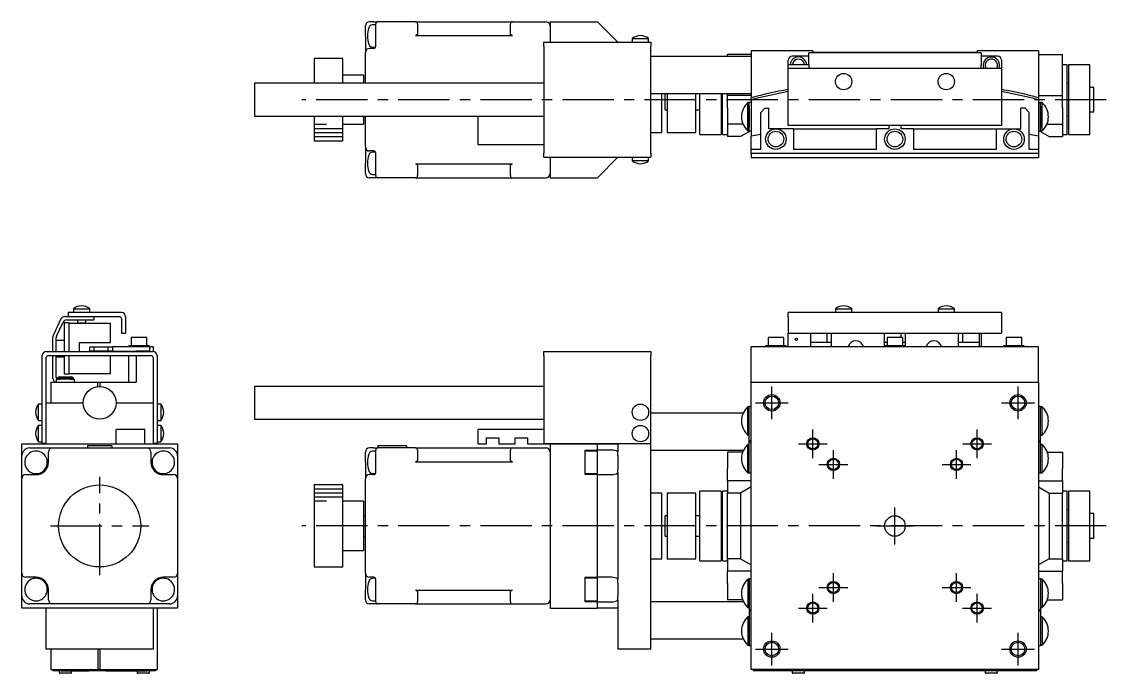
# Model space of a CAD drawing. Extents: x 28 to 598, y 17 to 379.
# Drawn here: x 28.5 to 292.7, y 220.2 to 379 of the extents above; entities that cross this region are included whole.
import ezdxf

# ---------------------------------------------------------------- set-up
doc = ezdxf.new("R2010")
doc.units = 0
doc.header["$LTSCALE"] = 10
doc.linetypes.add('CENTER', pattern=[2, 1.25, -0.25, 0.25, -0.25])
for name, color, linetype in [('1', 7, 'CONTINUOUS'), ('11', 7, 'CONTINUOUS'), ('2', 7, 'CONTINUOUS')]:
    doc.layers.add(name, color=color, linetype=linetype)

msp = doc.modelspace()

# ---------------------------------------------------------------- linework, layer by layer
at = {"layer": '1', "color": 7, "linetype": 'CONTINUOUS'}
for p, q in [((112.249999, 375.5), (112.249999, 378)), ((114.249999, 379), (113.249999, 379)), ((114.749999, 378.25), (113.946275, 378.207879)), ((114.249999, 379), (115.249999, 379)), ((114.749999, 377), (114.749999, 378.5)), ((124.449999, 379), (115.249999, 379)), ((124.449999, 379), (148.049999, 379)), ((124.949999, 378.5), (124.949999, 377)), ((147.549999, 377), (147.549999, 378.5)), ((148.049999, 379), (156.249999, 379)), ((157.249999, 379), (157.249999, 374)), ((157.249999, 379), (168.749999, 379)), ((173.749999, 374), (168.749999, 379)), ((112.249999, 375.5), (112.249999, 371.5)), ((114.749999, 372.914214), (114.749999, 377)), ((124.474533, 375.648835), (124.449999, 375.648232)), ((124.449999, 375.648232), (148.049999, 375.648232)), ((124.499008, 375.65064), (124.474533, 375.648835)), ((124.523364, 375.653644), (124.499008, 375.65064)), ((124.547544, 375.65784), (124.523364, 375.653644)), ((124.571489, 375.663217), (124.547544, 375.65784)), ((124.595141, 375.669762), (124.571489, 375.663217)), ((124.618444, 375.67746), (124.595141, 375.669762)), ((124.641341, 375.686293), (124.618444, 375.67746)), ((124.663777, 375.696238), (124.641341, 375.686293)), ((124.685697, 375.707272), (124.663777, 375.696238)), ((124.70705, 375.719368), (124.685697, 375.707272)), ((124.727784, 375.732497), (124.70705, 375.719368)), ((124.747849, 375.746629), (124.727784, 375.732497)), ((124.767196, 375.761727), (124.747849, 375.746629)), ((124.785778, 375.777757), (124.767196, 375.761727)), ((124.803552, 375.794679), (124.785778, 375.777757)), ((124.820475, 375.812453), (124.803552, 375.794679)), ((124.836504, 375.831036), (124.820475, 375.812453)), ((124.851603, 375.850383), (124.836504, 375.831036)), ((124.865734, 375.870447), (124.851603, 375.850383)), ((124.878863, 375.891181), (124.865734, 375.870447)), ((124.89096, 375.912534), (124.878863, 375.891181)), ((124.901994, 375.934455), (124.89096, 375.912534)), ((124.911939, 375.956891), (124.901994, 375.934455)), ((124.920771, 375.979787), (124.911939, 375.956891)), ((124.928469, 376.00309), (124.920771, 375.979787)), ((124.935015, 376.026742), (124.928469, 376.00309)), ((124.940392, 376.050687), (124.935015, 376.026742)), ((124.944587, 376.074867), (124.940392, 376.050687)), ((124.947591, 376.099224), (124.944587, 376.074867)), ((124.949397, 376.123698), (124.947591, 376.099224)), ((124.949999, 376.148232), (124.949397, 376.123698)), ((124.949999, 377), (124.949999, 376.148232)), ((147.549999, 376.148232), (147.549999, 377)), ((147.550601, 376.123698), (147.549999, 376.148232)), ((147.552407, 376.099224), (147.550601, 376.123698)), ((147.555411, 376.074867), (147.552407, 376.099224)), ((147.559606, 376.050687), (147.555411, 376.074867)), ((147.564983, 376.026742), (147.559606, 376.050687)), ((147.571529, 376.00309), (147.564983, 376.026742)), ((147.579227, 375.979787), (147.571529, 376.00309)), ((147.588059, 375.956891), (147.579227, 375.979787)), ((147.598004, 375.934455), (147.588059, 375.956891)), ((147.609038, 375.912534), (147.598004, 375.934455)), ((147.621135, 375.891181), (147.609038, 375.912534)), ((147.634264, 375.870447), (147.621135, 375.891181)), ((147.648395, 375.850383), (147.634264, 375.870447)), ((147.663494, 375.831036), (147.648395, 375.850383)), ((147.679523, 375.812453), (147.663494, 375.831036)), ((147.696446, 375.794679), (147.679523, 375.812453)), ((147.714219, 375.777757), (147.696446, 375.794679)), ((147.732802, 375.761727), (147.714219, 375.777757)), ((147.752149, 375.746629), (147.732802, 375.761727)), ((147.772214, 375.732497), (147.752149, 375.746629)), ((147.792948, 375.719368), (147.772214, 375.732497)), ((147.814301, 375.707272), (147.792948, 375.719368)), ((147.836221, 375.696238), (147.814301, 375.707272)), ((147.858657, 375.686293), (147.836221, 375.696238)), ((147.881554, 375.67746), (147.858657, 375.686293)), ((147.904857, 375.669762), (147.881554, 375.67746)), ((147.928509, 375.663217), (147.904857, 375.669762)), ((147.952454, 375.65784), (147.928509, 375.663217)), ((147.976634, 375.653644), (147.952454, 375.65784)), ((148.00099, 375.65064), (147.976634, 375.653644)), ((148.025465, 375.648835), (148.00099, 375.65064)), ((148.049999, 375.648232), (148.025465, 375.648835)), ((113.946275, 372.792121), (114.684962, 372.753408)), ((155.749999, 373), (155.749999, 374)), ((155.749999, 374), (181.749999, 374)), ((155.749999, 373), (155.749999, 347)), ((177.249999, 374.897999), (181.249999, 374.897999)), ((177.249999, 374.897999), (177.249999, 374)), ((181.249999, 374), (181.249999, 374.897999)), ((181.749999, 374), (181.749999, 373)), ((181.749999, 347), (181.749999, 373)), ((99.749999, 370), (99.749999, 364)), ((106.749999, 370), (99.749999, 370)), ((106.749999, 364), (106.749999, 370)), ((112.249999, 364), (112.249999, 371.5)), ((114.249999, 372.5), (113.249999, 372.5)), ((206.249999, 370.5), (181.749999, 370.5)), ((200.449999, 370.5), (200.449999, 371)), ((206.249999, 371), (200.449999, 371)), ((206.249999, 371.9), (206.249999, 360.486969)), ((221.249999, 371.9), (206.249999, 371.9)), ((220.249999, 370.6), (216.249999, 370.6)), ((262.249999, 371.4), (220.249999, 371.4)), ((220.249999, 371.306308), (220.249999, 371.4)), ((220.249999, 369.430961), (220.249999, 371.306308)), ((221.249999, 371.9), (221.249999, 371.6)), ((221.249999, 371.6), (261.249999, 371.6)), ((261.249999, 371.9), (261.249999, 371.6)), ((276.249999, 371.9), (261.249999, 371.9)), ((262.249999, 371.4), (262.249999, 371.306308)), ((262.249999, 371.306308), (262.249999, 369.430961)), ((266.249999, 370.6), (262.249999, 370.6)), ((276.249999, 371.9), (276.249999, 360.486969)), ((276.249999, 371), (282.049999, 371)), ((282.049999, 361), (282.049999, 371)), ((215.249999, 368.6), (215.249999, 369.6)), ((215.249999, 367.7), (215.249999, 368.6)), ((215.249999, 368.6), (220.249999, 368.6)), ((215.249999, 354.7), (215.249999, 367.7)), ((215.249999, 367.7), (267.249999, 367.7)), ((220.249999, 368.524653), (220.249999, 369.430961)), ((220.249999, 368.524653), (220.249999, 367.7)), ((262.249999, 369.430961), (262.249999, 368.524653)), ((262.249999, 367.7), (262.249999, 368.524653)), ((267.249999, 369.6), (267.249999, 367.7)), ((267.249999, 367.7), (267.249999, 354.7)), ((283.249999, 368.5), (282.049999, 368.5)), ((283.249999, 351.5), (283.249999, 368.5)), ((283.549999, 368.5), (283.549999, 360)), ((288.749999, 368.5), (283.549999, 368.5)), ((288.749999, 360), (288.749999, 368.5)), ((111.749999, 366), (106.749999, 366)), ((111.749999, 366), (111.749999, 364)), ((85.250001, 364), (85.250001, 356)), ((155.749999, 364), (85.250001, 364)), ((283.549999, 363.95), (283.249999, 363.95)), ((289.749999, 363), (288.749999, 363)), ((289.749999, 357), (289.749999, 363)), ((181.749999, 361.5), (206.249999, 361.5)), ((184.499999, 352), (184.499999, 361.5)), ((185.249999, 357.5), (185.249999, 361.5)), ((185.749999, 361.5), (185.749999, 352)), ((192.749999, 352), (192.749999, 361.5)), ((193.749999, 360), (193.749999, 361.5)), ((193.749999, 351.5), (193.749999, 360)), ((198.949999, 361.5), (198.949999, 360)), ((198.949999, 360), (198.949999, 351.5)), ((199.249999, 351.5), (199.249999, 361.5)), ((200.449999, 361), (200.449999, 361.5)), ((206.249999, 361), (200.449999, 361)), ((200.449999, 358), (200.449999, 361)), ((206.249999, 359.970754), (206.249999, 360.486969)), ((206.249999, 359.970754), (206.249999, 351.13673)), ((276.249999, 361), (282.049999, 361)), ((276.249999, 360.486969), (276.249999, 359.970754)), ((276.249999, 359.970754), (276.249999, 351.13673)), ((282.049999, 358), (282.049999, 361)), ((283.549999, 360), (283.549999, 351.5)), ((288.749999, 351.5), (288.749999, 360)), ((185.249999, 357.5), (185.749999, 357.5)), ((192.749999, 357.5), (193.749999, 357.5)), ((200.449999, 358), (200.449999, 354)), ((205.407386, 352.386539), (205.407386, 359.286539)), ((205.75, 359.286539), (205.407386, 359.286539)), ((206.249999, 359.336536), (205.75, 359.336536)), ((205.75, 352.336536), (205.75, 359.336536)), ((205.75, 359.286539), (205.75, 359.336536)), ((205.75, 358.336536), (205.75, 359.286539)), ((205.75, 352.386539), (205.75, 359.286539)), ((205.75, 358.336536), (205.75, 355.736536)), ((209.549999, 357.9), (208.549999, 356.9)), ((208.549999, 347.9), (208.549999, 356.9)), ((209.549999, 357.9), (210.549999, 357.9)), ((210.549999, 352.9), (210.549999, 357.9)), ((271.949999, 352.9), (271.949999, 357.9)), ((272.949999, 357.9), (271.949999, 357.9)), ((272.949999, 357.9), (273.949999, 356.9)), ((273.949999, 347.9), (273.949999, 356.9)), ((276.249999, 359.336536), (276.749998, 359.336536)), ((276.749998, 352.336536), (276.749998, 359.336536)), ((276.749998, 359.286539), (276.749998, 359.336536)), ((276.749998, 358.336536), (276.749998, 359.286539)), ((276.749998, 352.386539), (276.749998, 359.286539)), ((277.092612, 359.286539), (276.749998, 359.286539)), ((276.749998, 358.336536), (276.749998, 355.736536)), ((277.092612, 352.386539), (277.092612, 359.286539)), ((282.049999, 358), (282.049999, 354)), ((288.749999, 357), (289.749999, 357)), ((85.250001, 356), (155.749999, 356)), ((99.749999, 356), (99.749999, 350)), ((106.749999, 350), (106.749999, 356)), ((111.749999, 356), (111.749999, 354)), ((112.249999, 348.5), (112.249999, 356)), ((139.749999, 349), (139.749999, 356)), ((198.949999, 356.05), (199.249999, 356.05)), ((205.75, 355.736536), (205.75, 353.336536)), ((215.249999, 353.7), (215.249999, 354.7)), ((267.249999, 354.7), (267.249999, 353.7)), ((276.749998, 355.736536), (276.749998, 353.336536)), ((283.249999, 356.05), (283.549999, 356.05)), ((106.749999, 354), (111.749999, 354)), ((181.749999, 352), (184.499999, 352)), ((185.749999, 352), (192.749999, 352)), ((193.749999, 351.5), (198.949999, 351.5)), ((199.249999, 351.5), (200.449999, 351.5)), ((204.232521, 354), (200.449999, 354)), ((200.449999, 354), (200.449999, 351)), ((205.952074, 352.327993), (203.651923, 351)), ((205.407386, 352.386539), (205.75, 352.386539)), ((205.75, 352.386539), (205.75, 353.336536)), ((205.75, 352.336536), (205.75, 352.386539)), ((206.249999, 352.336536), (205.75, 352.336536)), ((205.75, 352.327993), (205.75, 352.336536)), ((205.75, 352.327993), (205.75, 352.336536)), ((206.25, 352.327993), (205.75, 352.327993)), ((208.549999, 351.542282), (206.249999, 351.13673)), ((212.249999, 352.9), (210.549999, 352.9)), ((216.549999, 352.9), (212.249999, 352.9)), ((267.249999, 353.7), (215.249999, 353.7)), ((216.549999, 352.9), (216.549999, 347.9)), ((216.549999, 352.9), (236.749999, 352.9)), ((239.749999, 352.9), (236.749999, 352.9)), ((236.749999, 347.9), (236.749999, 352.9)), ((239.749999, 353.7), (239.749999, 352.9)), ((242.749999, 352.9), (242.749999, 353.7)), ((245.749999, 352.9), (242.749999, 352.9)), ((245.749999, 352.9), (245.749999, 347.9)), ((245.749999, 352.9), (265.949999, 352.9)), ((265.949999, 352.9), (265.949999, 347.9)), ((265.949999, 352.9), (270.249999, 352.9)), ((270.249999, 352.9), (271.949999, 352.9)), ((276.249999, 351.13673), (273.949999, 351.542282)), ((276.249998, 352.327993), (276.749998, 352.327993)), ((276.249999, 352.336536), (276.749998, 352.336536)), ((276.547924, 352.327993), (278.848075, 351)), ((276.749998, 352.386539), (276.749998, 353.336536)), ((276.749998, 352.336536), (276.749998, 352.386539)), ((276.749998, 352.386539), (277.092612, 352.386539)), ((276.749998, 352.327993), (276.749998, 352.336536)), ((276.749998, 352.327993), (276.749998, 352.336536)), ((278.267477, 354), (282.049999, 354)), ((282.049999, 354), (282.049999, 351)), ((282.049999, 351.5), (283.249999, 351.5)), ((283.549999, 351.5), (288.749999, 351.5)), ((99.749999, 350), (106.749999, 350)), ((155.749999, 349), (139.749999, 349)), ((203.651923, 351), (200.449999, 351)), ((206.249999, 347.9), (206.249999, 351.13673)), ((276.249999, 351.13673), (276.249999, 347.9)), ((278.848075, 351), (282.049999, 351)), ((112.249999, 348.5), (112.249999, 344.5)), ((114.249999, 347.5), (113.249999, 347.5)), ((114.684962, 347.246592), (113.946275, 347.207879)), ((114.749999, 343), (114.749999, 347.085786)), ((155.749999, 346), (155.749999, 347)), ((181.749999, 347), (181.749999, 346)), ((208.549999, 347.9), (206.249999, 347.9)), ((206.249999, 346.9), (206.249999, 347.9)), ((276.249999, 346.9), (206.249999, 346.9)), ((206.249999, 346.9), (206.249999, 345.9)), ((236.749999, 347.9), (216.549999, 347.9)), ((265.949999, 347.9), (245.749999, 347.9)), ((276.249999, 347.9), (273.949999, 347.9)), ((276.249999, 347.9), (276.249999, 346.9)), ((276.249999, 346.9), (276.249999, 345.9)), ((112.249999, 342), (112.249999, 344.5)), ((124.449999, 344.351768), (148.049999, 344.351768)), ((124.449999, 344.351768), (124.474533, 344.351165)), ((124.474533, 344.351165), (124.499008, 344.34936)), ((124.499008, 344.34936), (124.523364, 344.346356)), ((124.523364, 344.346356), (124.547544, 344.34216)), ((124.547544, 344.34216), (124.571489, 344.336783)), ((124.571489, 344.336783), (124.595141, 344.330238)), ((124.595141, 344.330238), (124.618444, 344.32254)), ((124.618444, 344.32254), (124.641341, 344.313707)), ((124.641341, 344.313707), (124.663777, 344.303762)), ((124.663777, 344.303762), (124.685697, 344.292728)), ((124.685697, 344.292728), (124.70705, 344.280632)), ((124.70705, 344.280632), (124.727784, 344.267503)), ((124.727784, 344.267503), (124.747849, 344.253371)), ((124.747849, 344.253371), (124.767196, 344.238273)), ((124.767196, 344.238273), (124.785778, 344.222243)), ((124.785778, 344.222243), (124.803552, 344.205321)), ((124.803552, 344.205321), (124.820475, 344.187547)), ((124.820475, 344.187547), (124.836504, 344.168964)), ((124.836504, 344.168964), (124.851603, 344.149617)), ((124.851603, 344.149617), (124.865734, 344.129553)), ((124.865734, 344.129553), (124.878863, 344.108819)), ((124.878863, 344.108819), (124.89096, 344.087466)), ((124.89096, 344.087466), (124.901994, 344.065545)), ((124.901994, 344.065545), (124.911939, 344.043109)), ((124.911939, 344.043109), (124.920771, 344.020213)), ((124.920771, 344.020213), (124.928469, 343.99691)), ((124.928469, 343.99691), (124.935015, 343.973258)), ((124.935015, 343.973258), (124.940392, 343.949313)), ((124.940392, 343.949313), (124.944587, 343.925133)), ((124.944587, 343.925133), (124.947591, 343.900776)), ((124.947591, 343.900776), (124.949397, 343.876302)), ((124.949397, 343.876302), (124.949999, 343.851768)), ((124.949999, 343.851768), (124.949999, 343)), ((147.549999, 343.851768), (147.550601, 343.876302)), ((147.549999, 343), (147.549999, 343.851768)), ((147.550601, 343.876302), (147.552407, 343.900776)), ((147.552407, 343.900776), (147.555411, 343.925133)), ((147.555411, 343.925133), (147.559606, 343.949313)), ((147.559606, 343.949313), (147.564983, 343.973258)), ((147.564983, 343.973258), (147.571529, 343.99691)), ((147.571529, 343.99691), (147.579227, 344.020213)), ((147.579227, 344.020213), (147.588059, 344.043109)), ((147.588059, 344.043109), (147.598004, 344.065545)), ((147.598004, 344.065545), (147.609038, 344.087466)), ((147.609038, 344.087466), (147.621135, 344.108819)), ((147.621135, 344.108819), (147.634264, 344.129553)), ((147.634264, 344.129553), (147.648395, 344.149617)), ((147.648395, 344.149617), (147.663494, 344.168964)), ((147.663494, 344.168964), (147.679523, 344.187547)), ((147.679523, 344.187547), (147.696446, 344.205321)), ((147.696446, 344.205321), (147.714219, 344.222243)), ((147.714219, 344.222243), (147.732802, 344.238273)), ((147.732802, 344.238273), (147.752149, 344.253371)), ((147.752149, 344.253371), (147.772214, 344.267503)), ((147.772214, 344.267503), (147.792948, 344.280632)), ((147.792948, 344.280632), (147.814301, 344.292728)), ((147.814301, 344.292728), (147.836221, 344.303762)), ((147.836221, 344.303762), (147.858657, 344.313707)), ((147.858657, 344.313707), (147.881554, 344.32254)), ((147.881554, 344.32254), (147.904857, 344.330238)), ((147.904857, 344.330238), (147.928509, 344.336783)), ((147.928509, 344.336783), (147.952454, 344.34216)), ((147.952454, 344.34216), (147.976634, 344.346356)), ((147.976634, 344.346356), (148.00099, 344.34936)), ((148.00099, 344.34936), (148.025465, 344.351165)), ((148.025465, 344.351165), (148.049999, 344.351768)), ((155.749999, 346), (181.749999, 346)), ((157.249999, 346), (157.249999, 341)), ((168.749999, 341), (173.749999, 346)), ((177.249999, 346), (177.249999, 345.102001)), ((181.249999, 345.102001), (177.249999, 345.102001)), ((181.249999, 345.102001), (181.249999, 346)), ((206.249999, 345.9), (276.249999, 345.9)), ((114.249999, 341), (113.249999, 341)), ((113.946275, 341.792121), (114.749999, 341.75)), ((115.249999, 341), (114.249999, 341)), ((114.749999, 341.5), (114.749999, 343)), ((124.449999, 341), (115.249999, 341)), ((124.449999, 341), (148.049999, 341)), ((124.949999, 343), (124.949999, 341.5)), ((147.549999, 341.5), (147.549999, 343)), ((148.049999, 341), (156.249999, 341)), ((157.249999, 341), (168.749999, 341)), ((38.069039, 306.572618), (36.193692, 302.550924)), ((38.975347, 307.15), (39.8, 307.15)), ((39.8, 308.15), (39.8, 307.15)), ((52.8, 308.15), (39.8, 308.15)), ((39.8, 307.15), (52.3, 307.15)), ((41.1, 309.047999), (43.765643, 309.047999)), ((41.1, 309.047999), (41.1, 308.15)), ((43.765643, 309.047999), (45.1, 309.047999)), ((45.1, 308.15), (45.1, 309.047999)), ((46.1, 307.15), (46.1, 306.35)), ((52.8, 306.65), (52.8, 303.15)), ((53.8, 307.15), (53.8, 303.15)), ((267.249999, 308.15), (215.249999, 308.15)), ((215.249999, 307.15), (215.249999, 308.15)), ((215.249999, 307.15), (215.249999, 303.15)), ((226.749999, 309.047999), (226.864019, 309.047999)), ((226.749999, 309.047999), (226.749999, 308.15)), ((226.864019, 309.047999), (230.749999, 309.047999)), ((230.749999, 308.15), (230.749999, 309.047999)), ((251.749999, 309.047999), (251.864019, 309.047999)), ((251.749999, 309.047999), (251.749999, 308.15)), ((251.864019, 309.047999), (255.749999, 309.047999)), ((255.749999, 308.15), (255.749999, 309.047999)), ((267.249999, 308.15), (267.249999, 307.15)), ((267.249999, 307.15), (267.249999, 303.15)), ((36.993692, 302.373568), (38.578695, 305.772618)), ((40.1, 305.6), (38.9, 305.6)), ((38.9, 298.65), (38.9, 305.6)), ((39.485003, 306.35), (46.1, 306.35)), ((40.1, 298.65), (40.1, 305.6)), ((50.1, 305.45), (40.1, 305.45)), ((42.1, 306.35), (42.1, 305.65)), ((42.1, 305.65), (43.432822, 305.65)), ((42.1, 305.65), (42.3, 305.45)), ((43.432822, 305.65), (44.1, 305.65)), ((43.9, 305.45), (44.1, 305.65)), ((44.1, 305.65), (44.1, 306.35)), ((50.1, 300.85), (50.1, 305.45)), ((36.1, 298.65), (36.1, 302.128305)), ((36.9, 298.65), (36.9, 301.95095)), ((38.9, 301.35), (36.9, 301.35)), ((52.8, 303.15), (53.8, 303.15)), ((59, 302.05), (55.2, 302.05)), ((59, 302.05), (55.2, 302.05)), ((55.2, 302.05), (55.2, 300.05)), ((59, 300.05), (59, 302.05)), ((212.249999, 302.05), (210.349999, 302.05)), ((214.149999, 302.05), (210.349999, 302.05)), ((210.349999, 302.05), (210.349999, 300.05)), ((214.149999, 302.05), (212.249999, 302.05)), ((214.149999, 300.05), (214.149999, 302.05)), ((215.249999, 303.15), (267.249999, 303.15)), ((215.249999, 299.75), (215.249999, 303.15)), ((220.749999, 300.85), (220.749999, 303.15)), ((224.749999, 300.85), (224.749999, 303.15)), ((225.749999, 303.15), (225.749999, 300.85)), ((238.749999, 300.85), (238.749999, 303.15)), ((241.249999, 302.05), (239.349999, 302.05)), ((243.149999, 302.05), (239.349999, 302.05)), ((239.349999, 302.05), (239.349999, 300.05)), ((243.149999, 302.05), (241.249999, 302.05)), ((242.749999, 302.05), (242.749999, 303.15)), ((243.149999, 300.05), (243.149999, 302.05)), ((243.749999, 303.15), (243.749999, 300.85)), ((256.749999, 300.85), (256.749999, 303.15)), ((257.749999, 303.15), (257.749999, 300.85)), ((261.749999, 303.15), (261.749999, 300.85)), ((262.249999, 303.15), (262.249999, 299.75)), ((270.249999, 302.05), (268.349999, 302.05)), ((272.149999, 302.05), (268.349999, 302.05)), ((268.349999, 302.05), (268.349999, 300.05)), ((272.149999, 302.05), (270.249999, 302.05)), ((272.149999, 300.05), (272.149999, 302.05)), ((34.5, 298.65), (60.5, 298.65)), ((42.6, 300.85), (50.1, 300.85)), ((42.6, 298.65), (42.6, 300.85)), ((45.1, 298.75), (45.1, 299.75)), ((45.1, 299.75), (46.1, 299.75)), ((46.1, 298.75), (45.1, 298.75)), ((46.1, 299.75), (46.1, 298.75)), ((46.1, 299.75), (49.6, 299.75)), ((49.6, 298.75), (46.1, 298.75)), ((49.6, 298.75), (49.6, 299.75)), ((49.6, 299.75), (50.6, 299.75)), ((50.6, 298.75), (49.6, 298.75)), ((50.6, 299.75), (50.6, 298.75)), ((59.6, 299.75), (50.6, 299.75)), ((50.6, 298.75), (55.957718, 298.75)), ((57.1, 300.05), (54.6, 300.05)), ((54.6, 300.05), (54.6, 299.75)), ((54.6, 298.65), (54.6, 298.75)), ((55.957718, 298.75), (56.36327, 298.75)), ((56.36327, 298.75), (56.36327, 298.65)), ((59.6, 298.75), (56.36327, 298.75)), ((59.6, 300.05), (57.1, 300.05)), ((59.6, 299.75), (59.6, 300.05)), ((59.6, 299.75), (59.6, 298.75)), ((60.6, 299.75), (59.6, 299.75)), ((60.6, 298.644987), (60.6, 299.75)), ((155.749999, 297.65), (155.749999, 298.65)), ((155.749999, 298.65), (181.749999, 298.65)), ((181.749999, 298.65), (181.749999, 297.65)), ((276.249999, 299.75), (206.249999, 299.75)), ((206.249999, 291.15), (206.249999, 299.75)), ((214.749999, 300.05), (209.749999, 300.05)), ((210.349999, 300.05), (209.749999, 300.05)), ((209.749999, 300.05), (209.749999, 299.75)), ((214.149999, 300.05), (210.349999, 300.05)), ((210.349999, 300.05), (214.149999, 300.05)), ((214.749999, 300.05), (214.149999, 300.05)), ((214.749999, 299.75), (214.749999, 300.05)), ((224.749999, 300.85), (220.749999, 300.85)), ((220.749999, 299.75), (220.749999, 300.85)), ((225.749999, 300.85), (224.749999, 300.85)), ((225.749999, 300.85), (225.749999, 299.75)), ((239.349999, 300.85), (238.749999, 300.85)), ((238.749999, 300.05), (238.749999, 300.85)), ((239.349999, 300.05), (238.749999, 300.05)), ((243.749999, 300.05), (238.749999, 300.05)), ((238.749999, 300.05), (238.749999, 299.75)), ((243.149999, 300.05), (239.349999, 300.05)), ((239.349999, 300.05), (243.149999, 300.05)), ((243.749999, 300.85), (243.149999, 300.85)), ((243.749999, 300.05), (243.149999, 300.05)), ((243.749999, 300.85), (243.749999, 300.05)), ((243.749999, 299.75), (243.749999, 300.05)), ((257.749999, 300.85), (256.749999, 300.85)), ((256.749999, 299.75), (256.749999, 300.85)), ((261.749999, 300.85), (257.749999, 300.85)), ((261.749999, 300.85), (261.749999, 299.75)), ((272.749999, 300.05), (267.749999, 300.05)), ((268.349999, 300.05), (267.749999, 300.05)), ((267.749999, 300.05), (267.749999, 299.75)), ((272.149999, 300.05), (268.349999, 300.05)), ((268.349999, 300.05), (272.149999, 300.05)), ((272.749999, 300.05), (272.149999, 300.05)), ((272.749999, 299.75), (272.749999, 300.05)), ((276.249999, 291.15), (276.249999, 299.75)), ((33.5, 276.25), (33.5, 297.65)), ((34.5, 276.25), (34.5, 297.15)), ((35, 297.65), (60, 297.65)), ((36.1, 292.15), (36.1, 297.65)), ((36.9, 292.35), (36.9, 297.65)), ((36.9, 297.35), (38.9, 297.35)), ((38.9, 293.1), (38.9, 297.65)), ((40.1, 293.1), (40.1, 297.65)), ((50.1, 293.25), (50.1, 297.65)), ((54.6, 291.15), (54.6, 297.65)), ((56.36327, 297.65), (56.36327, 291.15)), ((60.5, 297.15), (60.5, 276.25)), ((61.5, 297.65), (61.5, 276.25)), ((155.749999, 297.65), (155.749999, 276.25)), ((181.749999, 276.25), (181.749999, 297.65)), ((35.6, 291.15), (35.6, 286.15)), ((35.6, 291.15), (47.013031, 291.15)), ((36.9, 291.95), (36.9, 291.170204)), ((36.9, 291.95), (37.9, 291.95)), ((36.9, 291.170204), (37.1, 291.15)), ((37.6, 292.45), (37.1, 292.161325)), ((41.1, 292.161325), (37.1, 292.161325)), ((37.1, 292.161325), (37.1, 291.95)), ((37.6, 292.45), (39.179106, 292.45)), ((40.3, 291.95), (37.9, 291.95)), ((40.1, 293.1), (38.9, 293.1)), ((39.179106, 292.45), (40.6, 292.45)), ((50.1, 293.25), (40.1, 293.25)), ((40.3, 291.95), (41.3, 291.95)), ((41.1, 292.161325), (40.6, 292.45)), ((41.1, 291.95), (41.1, 292.161325)), ((41.3, 291.95), (41.3, 291.15)), ((47.013031, 291.15), (47.529246, 291.15)), ((47.013031, 290.120247), (47.013031, 291.15)), ((47.529246, 291.15), (47.529246, 290.149893)), ((47.529246, 291.15), (56.36327, 291.15)), ((61.5, 291.15), (61.6, 291.15)), ((61.6, 285.85), (61.6, 291.15)), ((206.249999, 221.15), (206.249999, 291.15)), ((206.249999, 291.15), (276.249999, 291.15)), ((276.249999, 291.15), (276.249999, 221.15)), ((85.250001, 290.15), (85.250001, 282.15)), ((155.749999, 290.15), (85.250001, 290.15)), ((32.602001, 283.828944), (32.602001, 285.85)), ((33.5, 285.85), (32.602001, 285.85)), ((34.5, 286.15), (43.5, 286.15)), ((51.5, 286.15), (60.5, 286.15)), ((62.397999, 285.85), (61.5, 285.85)), ((62.397999, 285.85), (62.397999, 283.846542)), ((32.602001, 281.85), (32.602001, 283.828944)), ((62.397999, 283.846542), (62.397999, 281.85)), ((204.260728, 283.65), (181.749999, 283.65)), ((205.407386, 278.299999), (205.407386, 285.199999)), ((205.75, 285.199999), (205.407386, 285.199999)), ((205.75, 281.750005), (205.75, 285.250005)), ((206.25, 285.250005), (205.75, 285.250005)), ((276.749998, 285.250005), (276.249998, 285.250005)), ((276.749998, 281.750005), (276.749998, 285.250005)), ((277.092612, 285.199999), (276.749998, 285.199999)), ((277.092612, 278.299999), (277.092612, 285.199999)), ((32.602001, 281.85), (33.5, 281.85)), ((32.602001, 278.628944), (32.602001, 280.65)), ((33.5, 280.65), (32.602001, 280.65)), ((61.5, 281.85), (62.397999, 281.85)), ((62.397999, 280.65), (61.5, 280.65)), ((61.6, 280.65), (61.6, 281.85)), ((62.397999, 280.65), (62.397999, 278.646542)), ((85.250001, 282.15), (155.749999, 282.15)), ((205.75, 277.850005), (205.75, 281.750005)), ((276.749998, 277.850005), (276.749998, 281.750005)), ((32.602001, 276.65), (32.602001, 278.628944)), ((51.5, 276.15), (51.5, 279.65)), ((58.5, 279.65), (51.5, 279.65)), ((58.5, 276.15), (58.5, 279.65)), ((62.397999, 278.646542), (62.397999, 276.65)), ((139.749999, 276.15), (139.749999, 279.65)), ((155.749999, 279.65), (139.749999, 279.65)), ((141.749999, 277.65), (144.749999, 277.65)), ((141.749999, 276.15), (141.749999, 277.65)), ((144.749999, 277.65), (144.749999, 276.15)), ((148.749999, 277.65), (151.749999, 277.65)), ((148.749999, 276.15), (148.749999, 277.65)), ((151.749999, 277.65), (151.749999, 276.15)), ((205.407386, 278.299999), (205.75, 278.299999)), ((205.75, 276.850005), (205.75, 277.850005)), ((276.749998, 278.299999), (277.092612, 278.299999)), ((276.749998, 276.850005), (276.749998, 277.850005)), ((28.5, 273.15), (28.5, 276.15)), ((28.5, 276.15), (51.5, 276.15)), ((30.5, 275.15), (34.585786, 275.15)), ((30.5, 275.15), (31.851768, 275.15)), ((32.602001, 276.65), (33.5, 276.65)), ((34.5, 276.25), (33.5, 276.25)), ((34.5, 276.15), (34.5, 276.25)), ((34.585786, 275.15), (36, 275.15)), ((36, 275.15), (59, 275.15)), ((44.5, 275.65), (44.5, 275.15)), ((50.5, 275.65), (44.5, 275.65)), ((50.5, 275.65), (50.5, 275.15)), ((51.5, 276.15), (58.5, 276.15)), ((58.5, 276.15), (66.5, 276.15)), ((59, 275.15), (60.414214, 275.15)), ((60.414214, 275.15), (64.5, 275.15)), ((61.5, 276.25), (60.5, 276.25)), ((60.5, 276.25), (60.5, 276.15)), ((61.5, 276.65), (62.397999, 276.65)), ((61.6, 276.15), (61.6, 276.65)), ((63.148232, 275.15), (64.5, 275.15)), ((66.5, 276.15), (66.5, 273.15)), ((114.249999, 275.15), (113.249999, 275.15)), ((114.249999, 275.15), (115.249999, 275.15)), ((122.249999, 275.65), (115.249999, 275.65)), ((115.249999, 275.65), (115.249999, 275.15)), ((124.449999, 275.15), (115.249999, 275.15)), ((122.249999, 275.65), (122.249999, 275.15)), ((124.449999, 275.15), (148.049999, 275.15)), ((139.749999, 276.15), (141.749999, 276.15)), ((144.749999, 276.15), (148.749999, 276.15)), ((148.049999, 275.15), (156.249999, 275.15)), ((151.749999, 276.15), (157.249999, 276.15)), ((155.749999, 276.25), (181.749999, 276.25)), ((157.249999, 276.15), (157.249999, 236.15)), ((157.249999, 276.15), (168.749999, 276.15)), ((167.749999, 276.15), (167.749999, 276.25)), ((168.749999, 274.65), (168.749999, 276.15)), ((168.749999, 276.15), (173.749999, 276.15)), ((173.749999, 276.25), (173.749999, 276.15)), ((173.749999, 276.15), (173.749999, 274.248076)), ((181.749999, 226.15), (181.749999, 276.25)), ((205.407386, 269.099999), (205.407386, 275.999999)), ((205.75, 275.999999), (205.407386, 275.999999)), ((206.25, 276.850005), (205.75, 276.850005)), ((205.75, 276.550005), (205.75, 276.850005)), ((205.75, 276.550005), (206.25, 276.550005)), ((205.75, 275.550005), (205.75, 276.550005)), ((205.75, 272.550005), (205.75, 275.550005)), ((276.249998, 276.850005), (276.749998, 276.850005)), ((276.749998, 276.550005), (276.249998, 276.550005)), ((276.749998, 276.550005), (276.749998, 276.850005)), ((276.749998, 275.550005), (276.749998, 276.550005)), ((277.092612, 275.999999), (276.749998, 275.999999)), ((276.749998, 272.550005), (276.749998, 275.550005)), ((277.092612, 269.099999), (277.092612, 275.999999)), ((28.5, 269.064214), (28.5, 273.15)), ((28.5, 271.798232), (28.5, 273.15)), ((35, 271.65), (35, 274.15)), ((60, 274.15), (60, 271.65)), ((66.5, 273.15), (66.5, 269.064214)), ((66.5, 273.15), (66.5, 271.798232)), ((112.249999, 271.65), (112.249999, 274.15)), ((114.749999, 274.4), (113.946275, 274.357879)), ((114.749999, 273.15), (114.749999, 274.65)), ((114.749999, 269.064214), (114.749999, 273.15)), ((124.940392, 272.200687), (124.935015, 272.176742)), ((124.944587, 272.224867), (124.940392, 272.200687)), ((124.947591, 272.249224), (124.944587, 272.224867)), ((124.949397, 272.273698), (124.947591, 272.249224)), ((124.949999, 272.298232), (124.949397, 272.273698)), ((124.949999, 274.65), (124.949999, 273.15)), ((124.949999, 273.15), (124.949999, 272.298232)), ((147.549999, 273.15), (147.549999, 274.65)), ((147.549999, 272.298232), (147.549999, 273.15)), ((147.550601, 272.273698), (147.549999, 272.298232)), ((147.552407, 272.249224), (147.550601, 272.273698)), ((147.555411, 272.224867), (147.552407, 272.249224)), ((147.559606, 272.200687), (147.555411, 272.224867)), ((147.564983, 272.176742), (147.559606, 272.200687)), ((165.749999, 274.65), (168.749999, 274.65)), ((165.749999, 268.65), (165.749999, 274.65)), ((168.749999, 274.4), (165.749999, 274.4)), ((172.249999, 274.65), (168.749999, 274.65)), ((168.749999, 268.9), (168.749999, 274.4)), ((168.749999, 271.65), (168.749999, 274.4)), ((173.749999, 273.308312), (173.749999, 274.248076)), ((173.749999, 273.308312), (173.749999, 269.991688)), ((181.749999, 274.65), (204.357324, 274.65)), ((204.137228, 274.15), (200.449999, 274.15)), ((200.449999, 274.15), (200.449999, 270.15)), ((205.75, 269.050005), (205.75, 272.550005)), ((276.749998, 269.050005), (276.749998, 272.550005)), ((278.362769, 274.15), (282.049999, 274.15)), ((282.049999, 274.15), (282.049999, 270.15)), ((112.249999, 271.65), (112.249999, 267.65)), ((124.474533, 271.798835), (124.449999, 271.798232)), ((124.449999, 271.798232), (148.049999, 271.798232)), ((124.499008, 271.80064), (124.474533, 271.798835)), ((124.523364, 271.803644), (124.499008, 271.80064)), ((124.547544, 271.80784), (124.523364, 271.803644)), ((124.571489, 271.813217), (124.547544, 271.80784)), ((124.595141, 271.819762), (124.571489, 271.813217)), ((124.618444, 271.82746), (124.595141, 271.819762)), ((124.641341, 271.836293), (124.618444, 271.82746)), ((124.663777, 271.846238), (124.641341, 271.836293)), ((124.685697, 271.857272), (124.663777, 271.846238)), ((124.70705, 271.869368), (124.685697, 271.857272)), ((124.727784, 271.882497), (124.70705, 271.869368)), ((124.747849, 271.896629), (124.727784, 271.882497)), ((124.767196, 271.911727), (124.747849, 271.896629)), ((124.785778, 271.927757), (124.767196, 271.911727)), ((124.803552, 271.944679), (124.785778, 271.927757)), ((124.820475, 271.962453), (124.803552, 271.944679)), ((124.836504, 271.981036), (124.820475, 271.962453)), ((124.851603, 272.000383), (124.836504, 271.981036)), ((124.865734, 272.020447), (124.851603, 272.000383)), ((124.878863, 272.041181), (124.865734, 272.020447)), ((124.89096, 272.062534), (124.878863, 272.041181)), ((124.901994, 272.084455), (124.89096, 272.062534)), ((124.911939, 272.106891), (124.901994, 272.084455)), ((124.920771, 272.129787), (124.911939, 272.106891)), ((124.928469, 272.15309), (124.920771, 272.129787)), ((124.935015, 272.176742), (124.928469, 272.15309)), ((147.571529, 272.15309), (147.564983, 272.176742)), ((147.579227, 272.129787), (147.571529, 272.15309)), ((147.588059, 272.106891), (147.579227, 272.129787)), ((147.598004, 272.084455), (147.588059, 272.106891)), ((147.609038, 272.062534), (147.598004, 272.084455)), ((147.621135, 272.041181), (147.609038, 272.062534)), ((147.634264, 272.020447), (147.621135, 272.041181)), ((147.648395, 272.000383), (147.634264, 272.020447)), ((147.663494, 271.981036), (147.648395, 272.000383)), ((147.679523, 271.962453), (147.663494, 271.981036)), ((147.696446, 271.944679), (147.679523, 271.962453)), ((147.714219, 271.927757), (147.696446, 271.944679)), ((147.732802, 271.911727), (147.714219, 271.927757)), ((147.752149, 271.896629), (147.732802, 271.911727)), ((147.772214, 271.882497), (147.752149, 271.896629)), ((147.792948, 271.869368), (147.772214, 271.882497)), ((147.814301, 271.857272), (147.792948, 271.869368)), ((147.836221, 271.846238), (147.814301, 271.857272)), ((147.858657, 271.836293), (147.836221, 271.846238)), ((147.881554, 271.82746), (147.858657, 271.836293)), ((147.904857, 271.819762), (147.881554, 271.82746)), ((147.928509, 271.813217), (147.904857, 271.819762)), ((147.952454, 271.80784), (147.928509, 271.813217)), ((147.976634, 271.803644), (147.952454, 271.80784)), ((148.00099, 271.80064), (147.976634, 271.803644)), ((148.025465, 271.798835), (148.00099, 271.80064)), ((148.049999, 271.798232), (148.025465, 271.798835)), ((168.749999, 268.9), (168.749999, 271.65)), ((173.749999, 269.051924), (173.749999, 269.991688)), ((200.449999, 267.15), (200.449999, 270.15)), ((282.049999, 267.15), (282.049999, 270.15)), ((28.5, 267.65), (28.5, 269.064214)), ((28.5, 244.65), (28.5, 267.65)), ((29.5, 268.65), (32, 268.65)), ((63, 268.65), (65.5, 268.65)), ((66.5, 269.064214), (66.5, 267.65)), ((66.5, 267.65), (66.5, 244.65)), ((112.249999, 244.65), (112.249999, 267.65)), ((114.249999, 268.65), (113.249999, 268.65)), ((113.946275, 268.942121), (114.684962, 268.903408)), ((165.749999, 268.9), (168.749999, 268.9)), ((168.749999, 268.65), (165.749999, 268.65)), ((168.749999, 243.65), (168.749999, 268.65)), ((168.749999, 268.65), (172.249999, 268.65)), ((173.749999, 269.051924), (173.749999, 243.248076)), ((200.449999, 267.15), (200.449999, 264.15)), ((206.249999, 267.15), (200.449999, 267.15)), ((205.407386, 269.099999), (205.75, 269.099999)), ((205.75, 269.050005), (206.25, 269.050005)), ((276.249998, 269.050005), (276.749998, 269.050005)), ((276.249999, 267.15), (282.049999, 267.15)), ((276.749998, 269.099999), (277.092612, 269.099999)), ((282.049999, 267.15), (282.049999, 264.15)), ((99.749999, 266.15), (99.749999, 246.15)), ((106.749999, 266.15), (99.749999, 266.15)), ((106.749999, 246.15), (106.749999, 266.15)), ((193.749999, 258.65), (193.749999, 264.65)), ((193.749999, 247.65), (193.749999, 264.65)), ((198.949999, 264.65), (193.749999, 264.65)), ((198.949999, 264.65), (198.949999, 247.65)), ((199.249999, 260.105483), (199.249999, 264.65)), ((199.249999, 256.15), (199.249999, 264.65)), ((200.449999, 264.65), (199.249999, 264.65)), ((206.249999, 265.65), (203.651923, 264.15)), ((276.249999, 265.65), (278.848075, 264.15)), ((283.249999, 264.65), (282.049999, 264.65)), ((283.249999, 260.105483), (283.249999, 264.65)), ((283.249999, 256.15), (283.249999, 264.65)), ((283.549999, 264.65), (283.549999, 247.65)), ((288.749999, 264.65), (283.549999, 264.65)), ((288.749999, 247.65), (288.749999, 264.65)), ((288.749999, 259.15), (288.749999, 264.65)), ((111.749999, 262.15), (106.749999, 262.15)), ((111.749999, 262.15), (111.749999, 250.15)), ((184.499999, 264.15), (181.749999, 264.15)), ((184.499999, 256.15), (184.499999, 264.15)), ((185.749999, 264.15), (185.749999, 256.15)), ((192.749999, 264.15), (185.749999, 264.15)), ((192.749999, 256.15), (192.749999, 264.15)), ((203.651923, 264.15), (200.449999, 264.15)), ((200.449999, 248.15), (200.449999, 264.15)), ((203.651923, 264.15), (203.651923, 248.15)), ((278.848075, 264.15), (278.848075, 248.15)), ((278.848075, 264.15), (282.049999, 264.15)), ((282.049999, 248.15), (282.049999, 264.15)), ((199.249999, 260.1), (198.949999, 260.1)), ((283.549999, 260.1), (283.249999, 260.1)), ((288.749999, 258.775), (288.749999, 259.15)), ((288.749999, 256.15), (288.749999, 259.15)), ((289.749999, 259.15), (288.749999, 259.15)), ((289.749999, 253.15), (289.749999, 259.15)), ((112.249999, 258.65), (111.749999, 258.65)), ((185.249999, 253.65), (185.249999, 258.65)), ((185.249999, 253.65), (185.249999, 258.65)), ((185.749999, 258.65), (185.249999, 258.65)), ((193.749999, 258.65), (192.749999, 258.65)), ((193.749999, 253.65), (193.749999, 258.65)), ((193.749999, 253.65), (193.749999, 258.65)), ((184.499999, 248.15), (184.499999, 256.15)), ((185.749999, 256.15), (185.749999, 248.15)), ((192.749999, 248.15), (192.749999, 256.15)), ((199.249999, 247.65), (199.249999, 256.15)), ((283.249999, 247.65), (283.249999, 256.15)), ((288.749999, 253.15), (288.749999, 256.15)), ((111.749999, 253.65), (112.249999, 253.65)), ((185.249999, 253.65), (185.749999, 253.65)), ((192.749999, 253.65), (193.749999, 253.65)), ((193.749999, 247.65), (193.749999, 253.65)), ((198.949999, 252.2), (199.249999, 252.2)), ((199.249999, 247.65), (199.249999, 252.2)), ((283.249999, 247.65), (283.249999, 252.2)), ((283.249999, 252.2), (283.549999, 252.2)), ((288.749999, 253.15), (288.749999, 253.525)), ((288.749999, 247.65), (288.749999, 253.15)), ((288.749999, 253.15), (289.749999, 253.15)), ((106.749999, 250.15), (111.749999, 250.15)), ((99.749999, 246.15), (106.749999, 246.15)), ((181.749999, 248.15), (184.499999, 248.15)), ((185.749999, 248.15), (192.749999, 248.15)), ((193.749999, 247.65), (198.949999, 247.65)), ((199.249999, 247.65), (200.449999, 247.65)), ((203.651923, 248.15), (200.449999, 248.15)), ((200.449999, 248.15), (200.449999, 245.15)), ((203.651923, 248.15), (206.249999, 246.65)), ((278.848075, 248.15), (276.249999, 246.65)), ((278.848075, 248.15), (282.049999, 248.15)), ((282.049999, 248.15), (282.049999, 245.15)), ((282.049999, 247.65), (283.249999, 247.65)), ((283.549999, 247.65), (288.749999, 247.65)), ((28.5, 243.235786), (28.5, 244.65)), ((28.5, 239.15), (28.5, 243.235786)), ((32, 243.65), (29.5, 243.65)), ((65.5, 243.65), (63, 243.65)), ((66.5, 244.65), (66.5, 243.235786)), ((66.5, 243.235786), (66.5, 239.15)), ((112.249999, 244.65), (112.249999, 240.65)), ((114.249999, 243.65), (113.249999, 243.65)), ((114.684962, 243.396592), (113.946275, 243.357879)), ((114.749999, 239.15), (114.749999, 243.235786)), ((165.749999, 243.65), (168.749999, 243.65)), ((165.749999, 237.65), (165.749999, 243.65)), ((168.749999, 243.4), (165.749999, 243.4)), ((172.249999, 243.65), (168.749999, 243.65)), ((168.749999, 240.65), (168.749999, 243.4)), ((168.749999, 237.9), (168.749999, 243.4)), ((173.749999, 242.308312), (173.749999, 243.248076)), ((206.249999, 245.15), (200.449999, 245.15)), ((200.449999, 242.15), (200.449999, 245.15)), ((205.407386, 243.200001), (205.407386, 236.300001)), ((205.75, 243.200001), (205.407386, 243.200001)), ((205.75, 243.249995), (205.75, 239.749995)), ((206.25, 243.249995), (205.75, 243.249995)), ((276.749998, 243.249995), (276.249998, 243.249995)), ((276.249999, 245.15), (282.049999, 245.15)), ((276.749998, 243.249995), (276.749998, 239.749995)), ((277.092612, 243.200001), (276.749998, 243.200001)), ((277.092612, 243.200001), (277.092612, 236.300001)), ((282.049999, 242.15), (282.049999, 245.15)), ((28.5, 239.15), (28.5, 240.501768)), ((35, 238.15), (35, 240.65)), ((60, 240.65), (60, 238.15)), ((66.5, 240.501768), (66.5, 239.15)), ((112.249999, 238.15), (112.249999, 240.65)), ((124.449999, 240.501768), (148.049999, 240.501768)), ((124.449999, 240.501768), (124.474533, 240.501165)), ((124.474533, 240.501165), (124.499008, 240.49936)), ((124.499008, 240.49936), (124.523364, 240.496356)), ((124.523364, 240.496356), (124.547544, 240.49216)), ((124.547544, 240.49216), (124.571489, 240.486783)), ((124.571489, 240.486783), (124.595141, 240.480238)), ((124.595141, 240.480238), (124.618444, 240.47254)), ((124.618444, 240.47254), (124.641341, 240.463707)), ((147.858657, 240.463707), (147.881554, 240.47254)), ((147.881554, 240.47254), (147.904857, 240.480238)), ((147.904857, 240.480238), (147.928509, 240.486783)), ((147.928509, 240.486783), (147.952454, 240.49216)), ((147.952454, 240.49216), (147.976634, 240.496356)), ((147.976634, 240.496356), (148.00099, 240.49936)), ((148.00099, 240.49936), (148.025465, 240.501165)), ((148.025465, 240.501165), (148.049999, 240.501768)), ((168.749999, 237.9), (168.749999, 240.65)), ((173.749999, 242.308312), (173.749999, 238.991688)), ((200.449999, 242.15), (200.449999, 238.15)), ((282.049999, 242.15), (282.049999, 238.15)), ((28.5, 236.15), (28.5, 239.15)), ((66.5, 239.15), (66.5, 236.15)), ((113.946275, 237.942121), (114.749999, 237.9)), ((114.749999, 237.65), (114.749999, 239.15)), ((124.641341, 240.463707), (124.663777, 240.453762)), ((124.663777, 240.453762), (124.685697, 240.442728)), ((124.685697, 240.442728), (124.70705, 240.430632)), ((124.70705, 240.430632), (124.727784, 240.417503)), ((124.727784, 240.417503), (124.747849, 240.403371)), ((124.747849, 240.403371), (124.767196, 240.388273)), ((124.767196, 240.388273), (124.785778, 240.372243)), ((124.785778, 240.372243), (124.803552, 240.355321)), ((124.803552, 240.355321), (124.820475, 240.337547)), ((124.820475, 240.337547), (124.836504, 240.318964)), ((124.836504, 240.318964), (124.851603, 240.299617)), ((124.851603, 240.299617), (124.865734, 240.279553)), ((124.865734, 240.279553), (124.878863, 240.258819)), ((124.878863, 240.258819), (124.89096, 240.237466)), ((124.89096, 240.237466), (124.901994, 240.215545)), ((124.901994, 240.215545), (124.911939, 240.193109)), ((124.911939, 240.193109), (124.920771, 240.170213)), ((124.920771, 240.170213), (124.928469, 240.14691)), ((124.928469, 240.14691), (124.935015, 240.123258)), ((124.935015, 240.123258), (124.940392, 240.099313)), ((124.940392, 240.099313), (124.944587, 240.075133)), ((124.944587, 240.075133), (124.947591, 240.050776)), ((124.947591, 240.050776), (124.949397, 240.026302)), ((124.949397, 240.026302), (124.949999, 240.001768)), ((124.949999, 240.001768), (124.949999, 239.15)), ((124.949999, 239.15), (124.949999, 237.65)), ((147.549999, 240.001768), (147.550601, 240.026302)), ((147.549999, 239.15), (147.549999, 240.001768)), ((147.549999, 237.65), (147.549999, 239.15)), ((147.550601, 240.026302), (147.552407, 240.050776)), ((147.552407, 240.050776), (147.555411, 240.075133)), ((147.555411, 240.075133), (147.559606, 240.099313)), ((147.559606, 240.099313), (147.564983, 240.123258)), ((147.564983, 240.123258), (147.571529, 240.14691)), ((147.571529, 240.14691), (147.579227, 240.170213)), ((147.579227, 240.170213), (147.588059, 240.193109)), ((147.588059, 240.193109), (147.598004, 240.215545)), ((147.598004, 240.215545), (147.609038, 240.237466)), ((147.609038, 240.237466), (147.621135, 240.258819)), ((147.621135, 240.258819), (147.634264, 240.279553)), ((147.634264, 240.279553), (147.648395, 240.299617)), ((147.648395, 240.299617), (147.663494, 240.318964)), ((147.663494, 240.318964), (147.679523, 240.337547)), ((147.679523, 240.337547), (147.696446, 240.355321)), ((147.696446, 240.355321), (147.714219, 240.372243)), ((147.714219, 240.372243), (147.732802, 240.388273)), ((147.732802, 240.388273), (147.752149, 240.403371)), ((147.752149, 240.403371), (147.772214, 240.417503)), ((147.772214, 240.417503), (147.792948, 240.430632)), ((147.792948, 240.430632), (147.814301, 240.442728)), ((147.814301, 240.442728), (147.836221, 240.453762)), ((147.836221, 240.453762), (147.858657, 240.463707)), ((165.749999, 237.9), (168.749999, 237.9)), ((173.749999, 238.051924), (173.749999, 238.991688)), ((173.749999, 238.051924), (173.749999, 236.15)), ((204.137228, 238.15), (200.449999, 238.15)), ((205.75, 239.749995), (205.75, 236.749995)), ((276.749998, 239.749995), (276.749998, 236.749995)), ((278.362769, 238.15), (282.049999, 238.15)), ((66.5, 236.15), (28.5, 236.15)), ((34.585786, 237.15), (30.5, 237.15)), ((31.851768, 237.15), (30.5, 237.15)), ((34.5, 226.15), (34.5, 236.15)), ((36, 237.15), (34.585786, 237.15)), ((59, 237.15), (36, 237.15)), ((60.414214, 237.15), (59, 237.15)), ((64.5, 237.15), (60.414214, 237.15)), ((60.5, 236.15), (60.5, 226.15)), ((61.6, 221.15), (61.6, 236.15)), ((64.5, 237.15), (63.148232, 237.15)), ((114.249999, 237.15), (113.249999, 237.15)), ((115.249999, 237.15), (114.249999, 237.15)), ((124.449999, 237.15), (115.249999, 237.15)), ((124.449999, 237.15), (148.049999, 237.15)), ((148.049999, 237.15), (156.249999, 237.15)), ((157.249999, 236.15), (168.749999, 236.15)), ((168.749999, 237.65), (165.749999, 237.65)), ((168.749999, 236.15), (168.749999, 237.65)), ((168.749999, 237.65), (172.249999, 237.65)), ((173.749999, 236.15), (168.749999, 236.15)), ((173.749999, 236.15), (173.749999, 226.15)), ((204.357324, 237.65), (181.749999, 237.65)), ((205.407386, 236.300001), (205.75, 236.300001)), ((205.75, 236.749995), (205.75, 235.749995)), ((205.75, 235.749995), (206.249999, 235.749995)), ((205.75, 235.749995), (205.75, 235.449995)), ((206.25, 235.449995), (205.75, 235.449995)), ((205.75, 235.449995), (205.75, 234.449995)), ((276.249998, 235.449995), (276.749998, 235.449995)), ((276.749998, 235.749995), (276.249999, 235.749995)), ((276.749998, 236.749995), (276.749998, 235.749995)), ((276.749998, 236.300001), (277.092612, 236.300001)), ((276.749998, 235.749995), (276.749998, 235.449995)), ((276.749998, 235.449995), (276.749998, 234.449995)), ((205.407386, 234.000001), (205.407386, 227.100001)), ((205.75, 234.000001), (205.407386, 234.000001)), ((205.75, 234.449995), (205.75, 230.549995)), ((276.749998, 234.449995), (276.749998, 230.549995)), ((277.092612, 234.000001), (276.749998, 234.000001)), ((277.092612, 234.000001), (277.092612, 227.100001)), ((205.75, 230.549995), (205.75, 227.049995)), ((276.749998, 230.549995), (276.749998, 227.049995)), ((181.749999, 228.65), (204.260728, 228.65)), ((60.5, 226.15), (34.5, 226.15)), ((35.6, 226.15), (35.6, 221.15)), ((47.013031, 226.15), (47.013031, 221.15)), ((47.529246, 226.150001), (47.529246, 221.15)), ((181.749999, 226.15), (173.749999, 226.15)), ((205.407386, 227.100001), (205.75, 227.100001)), ((205.75, 227.049995), (206.25, 227.049995)), ((276.249998, 227.049995), (276.749998, 227.049995)), ((276.749998, 227.100001), (277.092612, 227.100001)), ((35.6, 221.15), (47.013031, 221.15)), ((36.1, 221.15), (36.1, 220.85)), ((38.1, 220.85), (36.1, 220.85)), ((37.6, 220.6), (37.6, 220.5)), ((40.35, 220.25), (37.85, 220.25)), ((39.2236, 220.25), (37.85, 220.25)), ((38.1, 220.85), (44.855631, 220.85)), ((40.35, 220.25), (39.2236, 220.25)), ((40.35, 220.25), (39.2236, 220.25)), ((40.6, 220.5), (40.6, 220.6)), ((46.855631, 220.85), (44.855631, 220.85)), ((46.855631, 220.85), (46.855631, 221.15)), ((47.02301, 220.85), (46.855631, 220.85)), ((47.529246, 221.15), (47.02301, 221.15)), ((48.967166, 220.85), (47.02301, 220.85)), ((47.529246, 221.15), (61.6, 221.15)), ((48.967166, 220.85), (59.1, 220.85)), ((56.6, 220.6), (56.6, 220.5)), ((59.35, 220.25), (56.85, 220.25)), ((58.2236, 220.25), (56.85, 220.25)), ((59.35, 220.25), (58.2236, 220.25)), ((59.35, 220.25), (58.2236, 220.25)), ((61.1, 220.85), (59.1, 220.85)), ((59.6, 220.5), (59.6, 220.6)), ((61.1, 221.15), (61.1, 220.85)), ((276.249999, 221.15), (206.249999, 221.15)), ((206.749999, 221.15), (206.749999, 220.85)), ((208.749999, 220.85), (206.749999, 220.85)), ((273.749999, 220.85), (208.749999, 220.85)), ((216.249999, 220.6), (216.249999, 220.5)), ((218.993873, 220.25), (216.499999, 220.25)), ((218.999999, 220.25), (218.993873, 220.25)), ((219.249999, 220.5), (219.249999, 220.6)), ((263.249999, 220.6), (263.249999, 220.5)), ((265.993873, 220.25), (263.499999, 220.25)), ((265.999999, 220.25), (265.993873, 220.25)), ((266.249999, 220.5), (266.249999, 220.6)), ((275.749999, 220.85), (273.749999, 220.85)), ((275.749999, 221.15), (275.749999, 220.85))]:
    msp.add_line(p, q, dxfattribs=at)
for centre, radius in [((228.749999, 364.4), 2), ((253.749999, 364.4), 2), ((212.249999, 350.4), 2.5), ((212.249999, 350.4), 1.9), ((241.249999, 350.4), 2.5), ((241.249999, 350.4), 1.9), ((270.249999, 350.4), 2.5), ((270.249999, 350.4), 1.9), ((217.249999, 301.6), 0.3), ((47.5, 286.15), 4), ((179.249999, 283.85), 2), ((211.249999, 286.15), 1.65), ((271.249999, 286.15), 1.65), ((179.249999, 278.65), 2), ((221.249999, 276.15), 1.25), ((261.249999, 276.15), 1.25), ((226.249999, 271.15), 1.25), ((256.249999, 271.15), 1.25), ((47.5, 256.15), 10), ((241.249999, 256.15), 2.5), ((226.249999, 241.15), 1.25), ((256.249999, 241.15), 1.25), ((221.249999, 236.15), 1.25), ((261.249999, 236.15), 1.25), ((211.249999, 226.15), 1.65), ((271.249999, 226.15), 1.65)]:
    msp.add_circle(centre, radius, dxfattribs=at)
at = {"layer": '1', "color": 4, "linetype": 'CONTINUOUS'}
for centre, radius in [((211.249999, 286.15), 2), ((271.249999, 286.15), 2), ((221.249999, 276.15), 1.5), ((261.249999, 276.15), 1.5), ((226.249999, 271.15), 1.5), ((256.249999, 271.15), 1.5), ((226.249999, 241.15), 1.5), ((256.249999, 241.15), 1.5), ((221.249999, 236.15), 1.5), ((261.249999, 236.15), 1.5), ((211.249999, 226.15), 2), ((271.249999, 226.15), 2)]:
    msp.add_circle(centre, radius, dxfattribs=at)
at = {"layer": '1', "color": 7, "linetype": 'CONTINUOUS'}
for centre, radius, start, end in [((113.249999, 378), 1, 90, 180), ((113.998611, 377.209249), 1, 92.999972, 163.448664), ((115.249999, 378.5), 0.5, 90, 180), ((124.449999, 378.5), 0.5, 0, 90), ((148.049999, 378.5), 0.5, 90, 180), ((156.249999, 378), 1, 0, 90), ((119.749999, 375.5), 7, 163.448632, 180), ((119.749999, 375.5), 7, 180, 196.551368), ((179.249999, 372.4), 3.2, 51.317813, 128.682187), ((113.998611, 373.790751), 1, 196.551336, 267.000028), ((114.249999, 373), 0.5, 270, 0), ((113.249999, 371.5), 1, 90, 180), ((216.249999, 369.6), 1, 90, 180), ((217.749999, 368.4), 2, 5.73917, 174.26083), ((264.749999, 368.4), 2, 3.023023, 200.487315), ((266.249999, 369.6), 1, 0, 90), ((217.749999, 368.4), 1.5, 7.662256, 172.337744), ((264.749999, 368.4), 1.5, 332.181861, 183.023023), ((264.749999, 368.4), 1.5, 183.023023, 207.818139), ((264.749999, 368.4), 2, 339.512685, 3.023023), ((241.249999, 223.9), 141, 100.625988, 104.372617), ((241.249999, 223.9), 141, 75.627383, 79.374012), ((241.249999, 223.9), 140.5, 100.664245, 104.424872), ((241.249999, 223.9), 140.5, 75.575128, 79.335755), ((208.45, 355.836539), 4.6, 131.409621, 180), ((274.049998, 355.836539), 4.6, 311.409623, 48.590379), ((208.45, 355.836539), 4.6, 180, 228.590377), ((113.249999, 348.5), 1, 180, 270), ((119.749999, 344.5), 7, 163.448632, 180), ((113.998611, 346.209249), 1, 92.999972, 163.448664), ((114.249999, 347), 0.5, 0, 90), ((119.749999, 344.5), 7, 180, 196.551368), ((179.249999, 347.6), 3.2, 231.317813, 308.682187), ((113.249999, 342), 1, 180, 270), ((113.998611, 342.790751), 1, 196.551336, 267.000028), ((115.249999, 341.5), 0.5, 180, 270), ((124.449999, 341.5), 0.5, 270, 0), ((148.049999, 341.5), 0.5, 180, 270), ((156.249999, 342), 1, 270, 0), ((43.1, 306.55), 3.2, 51.317813, 128.682187), ((228.749999, 306.55), 3.2, 51.317813, 128.682187), ((253.749999, 306.55), 3.2, 51.317813, 128.682187), ((38.975347, 306.15), 1, 90, 155), ((52.3, 306.65), 0.5, 0, 90), ((52.8, 307.15), 1, 0, 90), ((39.485003, 305.35), 1, 90, 155), ((37.1, 302.128305), 1, 155, 180), ((37.9, 301.95095), 1, 155, 180), ((231.749999, 299.35), 1.9, 12.153197, 167.846803), ((250.749999, 299.35), 1.9, 12.153197, 167.846803), ((34.5, 297.65), 1, 90, 180), ((60.5, 297.65), 1, 0, 90), ((35, 297.15), 0.5, 90, 180), ((60, 297.15), 0.5, 0, 90), ((37.1, 292.15), 1, 180, 258.463041), ((37.3, 292.35), 0.4, 180, 240), ((35.1, 283.85), 3.2, 141.317813, 218.682187), ((59.9, 283.85), 3.2, 321.317813, 38.682187), ((208.45, 281.749999), 4.6, 131.409624, 180), ((274.049998, 281.749999), 4.6, 311.40962, 48.590376), ((35.1, 278.65), 3.2, 141.317813, 218.682187), ((59.9, 278.65), 3.2, 321.317813, 38.682187), ((208.45, 281.749999), 4.6, 180, 228.59038), ((30.5, 273.15), 2, 90, 180), ((36, 274.15), 1, 90, 180), ((59, 274.15), 1, 0, 90), ((64.5, 273.15), 2, 0, 90), ((113.249999, 274.15), 1, 90, 180), ((115.249999, 274.65), 0.5, 90, 180), ((124.449999, 274.65), 0.5, 0, 90), ((148.049999, 274.65), 0.5, 90, 180), ((156.249999, 274.15), 1, 0, 90), ((208.45, 272.549999), 4.6, 131.409625, 180), ((274.049998, 272.549999), 4.6, 311.40962, 48.590375), ((32, 271.65), 2.75, 24.619977, 245.380023), ((31.996896, 271.657509), 2.749706, 359.843544, 24.450802), ((63.011526, 271.655696), 2.758123, 155.587333, 180.118321), ((63, 271.65), 2.75, 294.619977, 155.380023), ((119.749999, 271.65), 7, 163.448632, 180), ((113.998611, 273.359249), 1, 92.999972, 163.448664), ((172.249999, 271.65), 3, 60, 90), ((208.45, 272.549999), 4.6, 180, 228.59038), ((32, 271.65), 3, 270, 0), ((32, 271.65), 2.746592, 270, 0), ((63, 271.65), 3, 180, 270), ((63, 271.65), 2.746592, 180, 270), ((119.749999, 271.65), 7, 180, 196.551368), ((113.998611, 269.940751), 1, 196.551336, 267.000028), ((29.5, 267.65), 1, 90, 180), ((31.994293, 271.661474), 2.758072, 245.587101, 270.118554), ((63.007524, 271.653033), 2.749634, 269.843221, 294.451125), ((65.5, 267.65), 1, 0, 90), ((113.249999, 267.65), 1, 90, 180), ((114.249999, 269.15), 0.5, 270, 0), ((172.249999, 271.65), 3, 270, 300), ((29.5, 244.65), 1, 180, 270), ((32, 240.65), 2.75, 114.619977, 335.380023), ((31.99249, 240.646903), 2.749699, 89.843514, 114.450832), ((32, 240.65), 3, 0, 90), ((32, 240.65), 2.746592, 0, 90), ((63, 240.65), 3, 90, 180), ((63, 240.65), 2.746592, 90, 180), ((63, 240.65), 2.75, 204.619977, 65.380023), ((63.005696, 240.638474), 2.758123, 65.587333, 90.118321), ((65.5, 244.65), 1, 270, 0), ((113.249999, 244.65), 1, 180, 270), ((113.998611, 242.359249), 1, 92.999972, 163.448664), ((114.249999, 243.15), 0.5, 0, 90), ((172.249999, 240.65), 3, 60, 90), ((208.45, 239.750001), 4.6, 131.40962, 180), ((274.049998, 239.750001), 4.6, 311.409625, 48.59038), ((31.988521, 240.644294), 2.758076, 335.587121, 0.118533), ((63.003033, 240.642476), 2.749634, 179.843221, 204.451125), ((119.749999, 240.65), 7, 163.448632, 180), ((119.749999, 240.65), 7, 180, 196.551368), ((30.5, 239.15), 2, 180, 270), ((36, 238.15), 1, 180, 270), ((59, 238.15), 1, 270, 0), ((64.5, 239.15), 2, 270, 0), ((113.249999, 238.15), 1, 180, 270), ((113.998611, 238.940751), 1, 196.551336, 267.000028), ((156.249999, 238.15), 1, 270, 0), ((172.249999, 240.65), 3, 270, 300), ((208.45, 239.750001), 4.6, 180, 228.590375), ((115.249999, 237.65), 0.5, 180, 270), ((124.449999, 237.65), 0.5, 270, 0), ((148.049999, 237.65), 0.5, 180, 270), ((208.45, 230.550001), 4.6, 131.40962, 180), ((274.049998, 230.550001), 4.6, 311.409624, 48.59038), ((208.45, 230.550001), 4.6, 180, 228.590376), ((37.85, 220.6), 0.25, 90, 180), ((37.85, 220.5), 0.25, 180, 270), ((40.35, 220.6), 0.25, 0, 90), ((40.35, 220.5), 0.25, 270, 0), ((56.85, 220.6), 0.25, 90, 180), ((56.85, 220.5), 0.25, 180, 270), ((59.35, 220.6), 0.25, 0, 90), ((59.35, 220.5), 0.25, 270, 0), ((216.499999, 220.6), 0.25, 90, 180), ((216.499999, 220.5), 0.25, 180, 270), ((218.999999, 220.6), 0.25, 0, 90), ((218.999999, 220.5), 0.25, 270, 0), ((263.499999, 220.6), 0.25, 90, 180), ((263.499999, 220.5), 0.25, 180, 270), ((265.999999, 220.6), 0.25, 0, 90), ((265.999999, 220.5), 0.25, 270, 0)]:
    msp.add_arc(centre, radius, start, end, dxfattribs=at)
at = {"layer": '11', "color": 4, "linetype": 'CENTER'}
for p, q in [((292.749999, 360), (96.749999, 360)), ((211.249999, 282.15), (211.249999, 290.15)), ((271.249999, 282.15), (271.249999, 290.15)), ((207.249999, 286.15), (215.249999, 286.15)), ((267.249999, 286.15), (275.249999, 286.15)), ((221.249999, 272.65), (221.249999, 279.65)), ((261.249999, 272.65), (261.249999, 279.65)), ((217.749999, 276.15), (224.749999, 276.15)), ((257.749999, 276.15), (264.749999, 276.15)), ((226.249999, 267.65), (226.249999, 274.65)), ((256.249999, 267.65), (256.249999, 274.65)), ((222.749999, 271.15), (229.749999, 271.15)), ((252.749999, 271.15), (259.749999, 271.15)), ((47.5, 244.15), (47.5, 268.15)), ((241.249999, 251.65), (241.249999, 260.65)), ((35.5, 256.15), (59.5, 256.15)), ((292.749999, 256.15), (96.749999, 256.15)), ((236.749999, 256.15), (245.749999, 256.15)), ((226.249999, 237.65), (226.249999, 244.65)), ((256.249999, 237.65), (256.249999, 244.65)), ((222.749999, 241.15), (229.749999, 241.15)), ((252.749999, 241.15), (259.749999, 241.15)), ((221.249999, 232.65), (221.249999, 239.65)), ((261.249999, 232.65), (261.249999, 239.65)), ((217.749999, 236.15), (224.749999, 236.15)), ((257.749999, 236.15), (264.749999, 236.15)), ((211.249999, 222.15), (211.249999, 230.15)), ((271.249999, 222.15), (271.249999, 230.15)), ((207.249999, 226.15), (215.249999, 226.15)), ((267.249999, 226.15), (275.249999, 226.15))]:
    msp.add_line(p, q, dxfattribs=at)
at = {"layer": '2', "color": 4, "linetype": 'CONTINUOUS'}
for p, q in [((99.749999, 354), (102.749999, 354)), ((99.749999, 353), (106.749999, 353)), ((99.749999, 352), (106.749999, 352)), ((99.749999, 351), (106.749999, 351)), ((106.749999, 265.15), (99.749999, 265.15)), ((106.749999, 264.15), (99.749999, 264.15)), ((106.749999, 263.15), (99.749999, 263.15)), ((102.749999, 262.15), (99.749999, 262.15))]:
    msp.add_line(p, q, dxfattribs=at)

doc.saveas('drawing.dxf')
